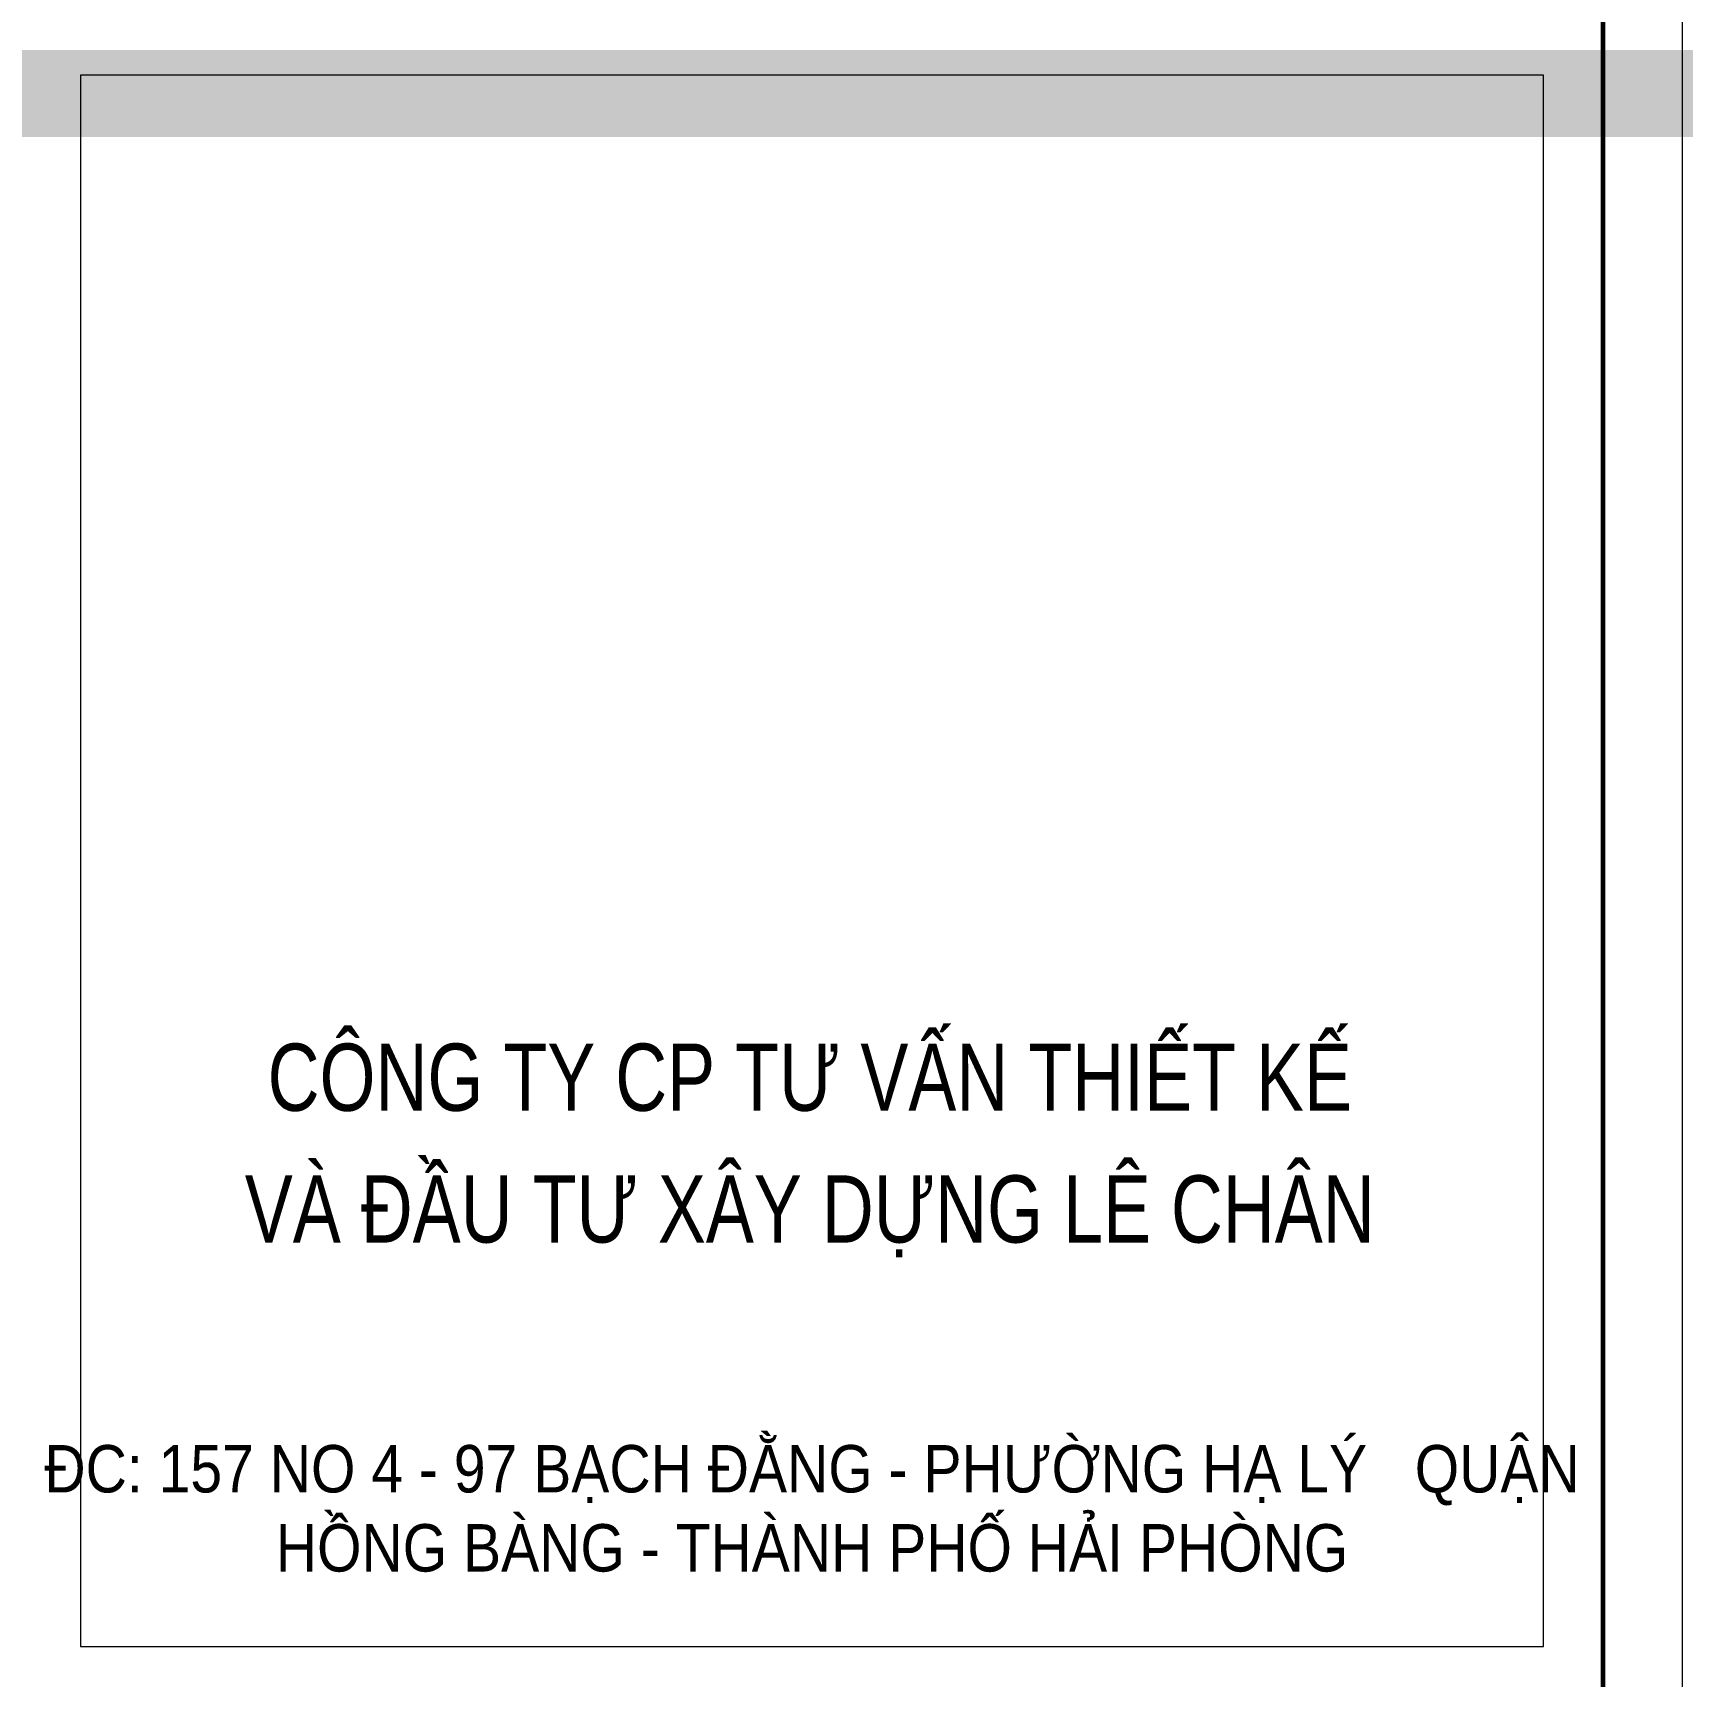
# Model space of a CAD drawing. Header units: millimetres. Extents: x -178395 to 493851, y -561170 to -280028.
# Drawn here: x -70845 to -66675, y -463003 to -458847 of the extents above; entities that cross this region are included whole.
import ezdxf
from ezdxf.enums import TextEntityAlignment as Align

# ---------------------------------------------------------------- set-up
doc = ezdxf.new("R2010")
doc.units = ezdxf.units.MM
doc.header["$MEASUREMENT"] = 0
doc.layers.get('Defpoints').update_dxf_attribs({"color": 1})
doc.layers.add('HATCH', color=7, linetype='Continuous')
for name, color, linetype, lineweight in [('Khungten_LCDI', 7, 'Continuous', 5), ('LC Net thay', 63, 'Continuous', 25), ('LC Text1', 3, 'Continuous', 20)]:
    doc.layers.add(name, color=color, linetype=linetype, lineweight=lineweight)
doc.styles.add('Khungten', font='VHAVAN.TTF', dxfattribs={"width": 0.9, "height": 5000})
doc.styles.add('LC 1', font='VHAVANB.TTF')
doc.styles.add('Title', font='VHBLACK.TTF', dxfattribs={"width": 0.8})

# ---------------------------------------------------------------- blocks, each defined once
blk = doc.blocks.new('lcdi fix')
at = {"layer": 'Defpoints', "lineweight": 0}
blk.add_lwpolyline([(-1200, -14850), (-1200, 14850), (40800, 14850), (40800, -14850)], close=True, dxfattribs=at)
at = {"layer": 'Khungten_LCDI', "color": 5, "lineweight": 25}
blk.add_line((40600, -14650), (40600, 14650), dxfattribs=at)
at = {"layer": 'Khungten_LCDI', "color": 5, "lineweight": 60}
blk.add_lwpolyline([(0, -14650), (0, 14650), (40600, 14650), (40600, -14650)], close=True, dxfattribs=at)
at = {"layer": 'Khungten_LCDI', "color": 9, "lineweight": 15}
blk.add_lwpolyline([(36750, 2587.2), (40450, 2587.2), (40450, 6561.5), (36750, 6561.5)], close=True, dxfattribs=at)
at = {"color": 7, "style": 'Title', "width": 0.8}
for s, p in [('c«ng ty cp t\xad vÊn thiÕt kÕ', (38594.2, 3941.9)), ('vµ ®Çu t\xad x©y dùng lª ch©n', (38594.2, 3608.6))]:
    blk.add_text(s, height=170, dxfattribs=at).set_placement(p, align=Align.CENTER)
at = {"color": 7, "insert": (38600, 3096.5), "char_height": 120, "attachment_point": 2, "style": 'Khungten'}
blk.add_mtext_dynamic_manual_height_columns('®c: 157 no 4 - 97 b¹ch ®»ng - ph\xadêng h¹ lý   quËn hång bµng - thµnh phè h¶i phßng ', width=3886.569, gutter_width=25, heights=[0], dxfattribs=at)
at = {"color": 7, "style": 'Khungten', "width": 0.8}
for tag, p in [('REVISION', (39498.8, -10746.3)), ('NGAYHT', (39546.1, -11609.4))]:
    blk.add_attdef(tag, text='', height=200, dxfattribs=at).set_placement(p, align=Align.CENTER)
at = {"layer": 'LC Text1', "color": 3, "style": 'LC 1', "width": 1.834006}
for tag, p, p2 in [('TENBANVE1', (36912.7, -8885.8), (40339.1, -8885.8)), ('TENBANVE2', (36912.7, -9562.5), (40339.1, -9562.5))]:
    blk.add_attdef(tag, text='', height=250, dxfattribs=at).set_placement(p, p2, align=Align.FIT)
at = {"layer": 'LC Text1', "style": 'Title', "width": 0.7}
blk.add_attdef('SOBANVE', text='', height=250, dxfattribs=at).set_placement((39562, -13896.2), align=Align.CENTER)

msp = doc.modelspace()

# ---------------------------------------------------------------- hatches: boundary and pattern name
at = {"layer": 'HATCH', "ltscale": 750}
h = msp.add_hatch(dxfattribs=at)
h.set_pattern_fill('ANSI31', color=256)
h.set_pattern_definition([(45, (0, 0), (-0.088388347648, 0.088388347648), [])])
edge = h.paths.add_edge_path()
edge.add_line((-102174, -459940.5), (-102174, -458890.5))
edge.add_line((-102174, -458890.5), (-59954, -458890.5))
edge.add_line((-59954, -458890.5), (-59954, -459940.5))
edge.add_line((-60174, -459940.5), (-60174, -459110.5))
edge.add_line((-60174, -459110.5), (-101954, -459110.5))
edge.add_line((-101954, -459110.5), (-101954, -459940.5))

# ---------------------------------------------------------------- block references
at = {"layer": 'LC Net thay'}
msp.add_blockref('lcdi fix', (-107474.7, -465515.4), dxfattribs=at)

doc.saveas('drawing.dxf')
